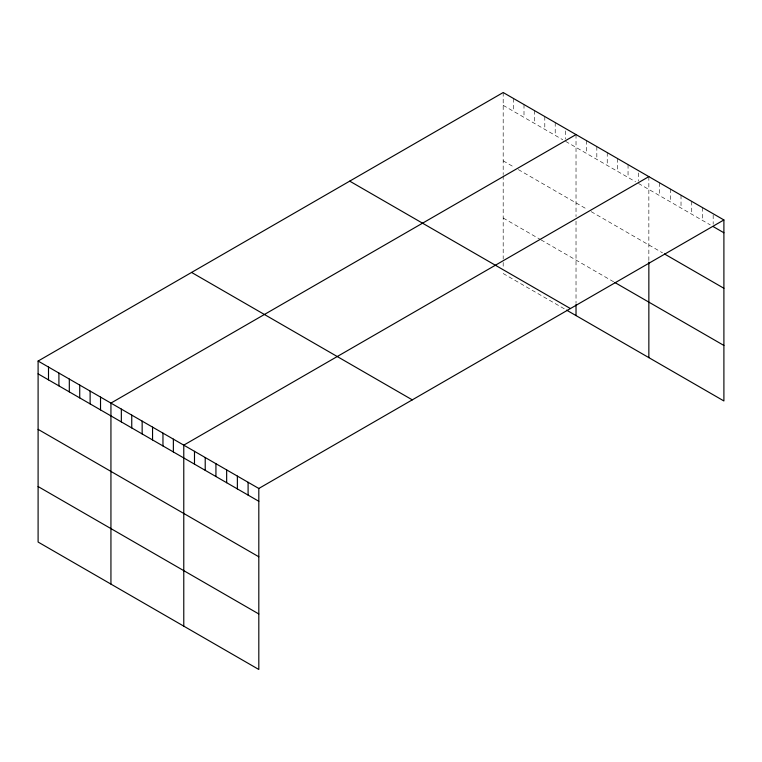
<?xml version="1.0" encoding="UTF-8"?>
<svg xmlns="http://www.w3.org/2000/svg" width="762" height="762" viewBox="0 0 762 762"><rect width="100%" height="100%" fill="white"/><g stroke="black" fill="none" stroke-linecap="round" stroke-linejoin="round"><path stroke-width="0.57" stroke-dasharray="3.81 2.86" d="M503.187 105.337L562.775 139.741M565.614 141.38L635.613 181.794M638.451 183.432L710.26 224.895M503.187 160.839L513.588 166.849M518.322 169.583L586.426 208.902M591.16 211.636L662.502 252.822M503.187 218.027L540.077 239.325M541.02 239.868L613.858 281.921M503.187 273.529L565.614 309.572M713.175 214.932L713.175 224.247M702.459 207.578L702.459 220.389M691.734 201.387L691.734 214.198M681.018 195.196L681.018 208.007M670.293 189.005L670.293 201.825M659.578 182.823L659.578 195.634M648.853 176.632L648.853 260.956M638.451 172.955L638.451 181.108M628.05 164.611L628.05 177.432M617.639 158.61L617.639 171.421M607.238 152.6L607.238 165.411M596.827 146.59L596.827 159.41M586.426 140.589L586.426 153.4M576.024 134.579L576.024 216.618M576.024 221.19L576.024 303.371M565.614 130.902L565.614 139.055M555.212 122.568L555.212 135.379M544.801 116.557L544.801 129.369M534.4 110.547L534.4 123.358M523.999 104.537L523.999 117.358M513.588 98.536L513.588 111.347M503.187 92.526L503.187 174.565M503.187 175.708L503.187 259.099M503.187 262.433L503.187 267.976"/><path stroke-width="1.14" d="M38.1 361.045L258.813 488.471L258.813 669.474L38.1 542.049L38.1 361.045L503.187 92.526L723.9 219.951L723.9 400.955L566.566 310.124M576.024 134.579L110.938 403.088L110.938 584.092M648.853 176.632L183.775 445.141L183.775 626.145M258.813 488.471L723.9 219.951M713.175 226.581L723.9 232.772M664.454 253.946L723.9 288.274M614.801 282.473L723.9 345.453M349.71 181.137L570.424 308.562M191.576 272.434L412.29 399.86M38.1 373.856L258.813 501.282M38.1 429.358L258.813 556.784M38.1 486.547L258.813 613.972M648.853 262.099L648.853 357.635M576.024 304.486L576.024 315.582M248.098 482.279L248.098 495.09M237.373 476.088L237.373 488.909M226.657 469.906L226.657 482.717M215.932 463.715L215.932 476.526M205.216 457.524L205.216 470.335M194.491 451.333L194.491 464.144M173.365 439.141L173.365 451.952M162.963 433.13L162.963 445.941M152.552 427.12L152.552 439.931M142.151 421.119L142.151 433.93M131.75 415.109L131.75 427.92M121.339 409.099L121.339 421.91M100.527 397.088L100.527 409.899M90.126 391.077L90.126 403.889M79.724 385.067L79.724 397.888M69.313 379.066L69.313 391.878M58.912 373.056L58.912 385.867M48.501 367.046L48.501 379.867"/></g></svg>
